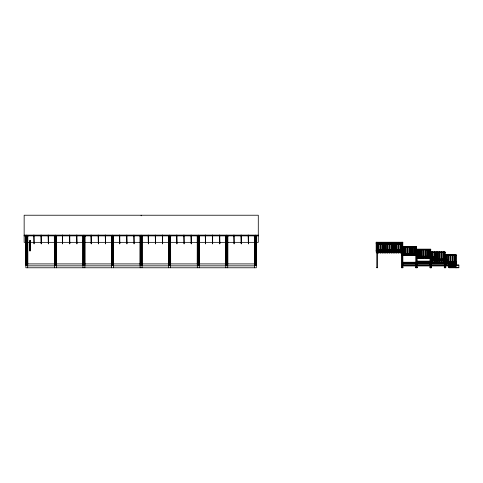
<?xml version="1.0" encoding="UTF-8"?>
<svg xmlns="http://www.w3.org/2000/svg" width="483" height="483" viewBox="0 0 483 483"><rect width="100%" height="100%" fill="white"/><g stroke="black" fill="none" stroke-linecap="round" stroke-linejoin="round"><path stroke-width="0.72" d="M24.15 235.118L258.284 235.118M24.15 235.517L258.284 235.517M24.15 235.879L25.653 235.879M27.911 235.879L55.02 235.879M56.523 235.879L83.625 235.879M85.129 235.879L111.482 235.879M112.986 235.879L140.088 235.879M142.346 235.879L168.7 235.879M170.958 235.879L197.306 235.879M199.564 235.879L225.911 235.879M227.421 235.879L254.523 235.879M256.026 235.879L258.284 235.879M27.513 236.435L27.978 236.435M54.337 236.435L54.802 236.435M56.088 236.435L56.553 236.435M82.913 236.435L83.378 236.435M84.664 236.435L85.129 236.435M111.488 236.435L111.953 236.435M113.239 236.435L113.704 236.435M140.064 236.435L140.529 236.435M141.797 236.435L142.28 236.435M168.639 236.435L169.104 236.435M170.39 236.435L170.855 236.435M197.215 236.435L197.68 236.435M198.966 236.435L199.431 236.435M225.79 236.435L226.255 236.435M227.541 236.435L228.006 236.435M254.185 236.435L254.644 236.435M256.117 236.435L256.582 236.435M256.395 237.666L256.672 235.299M54.337 241.047L54.845 241.047M82.913 241.047L83.42 241.047M170.161 241.047L170.668 241.047M254.366 241.047L254.873 241.047M25.653 242.345L24.15 242.345L24.15 215.225L258.284 215.225L258.284 242.345L256.026 242.345M27.911 242.345L55.02 242.345M56.523 242.345L83.625 242.345M85.129 242.345L111.482 242.345M112.986 242.345L140.088 242.345M141.591 242.345L168.7 242.345M170.203 242.345L197.306 242.345M199.564 242.345L225.911 242.345M227.421 242.345L254.523 242.345M376.166 242.43L402.804 242.43M376.812 242.889L402.158 242.889M376.166 243.625L402.158 243.625M376.166 243.812L402.158 243.812M376.812 244.271L402.158 244.271M402.158 246.39L416.449 246.39L416.449 267.775M402.158 246.578L416.449 246.578M402.158 247.036L416.449 247.036M416.449 249.156L430.733 249.156L430.733 267.775M376.812 249.343L402.158 249.343M416.449 249.343L430.733 249.343M376.812 249.802L402.158 249.802M416.449 249.802L430.733 249.802M376.812 249.989L402.158 249.989M376.166 250.647L376.625 250.647M376.166 250.725L376.625 250.725M376.812 250.725L402.158 250.725M376.812 251.184L402.158 251.184M402.852 251.184L404.923 251.184L404.923 253.949M402.852 251.371L404.923 251.371M430.733 251.921L445.024 251.921L445.024 267.775M402.158 252.108L376.166 252.108L376.166 242.243L402.804 242.243L402.804 250.725M430.733 252.108L445.024 252.108M402.158 252.567L404.923 252.567M430.733 252.567L445.024 252.567M404.923 252.754L376.812 252.796L377.271 252.844L377.271 242.43M402.158 252.844L401.699 252.844L401.699 242.43M402.158 253.49L416.449 253.49M402.158 253.768L404.923 253.768M402.158 253.949L419.214 253.949L419.214 256.714M402.158 254.136L419.214 254.136M445.024 254.686L456.085 254.686L456.085 267.775M402.158 254.873L416.449 254.873M445.024 254.873L456.085 254.873M416.449 255.332L419.214 255.332M445.024 255.332L456.085 255.332M416.449 255.519L419.214 255.519M402.158 255.61L416.449 255.61M416.449 256.256L430.733 256.256M416.449 256.533L419.214 256.533M416.449 256.714L433.499 256.714L433.499 259.48M416.449 256.902L433.499 256.902M416.449 257.638L430.733 257.638M430.733 258.097L433.499 258.097M416.449 258.327L433.499 258.284M416.449 258.375L416.907 258.375L416.907 249.343M430.733 258.375L430.275 258.375L430.275 249.343M430.733 259.021L445.024 259.021M430.733 259.299L433.499 259.299M430.733 259.48L447.789 259.48L447.789 262.245M430.733 259.667L447.789 259.667M430.733 260.403L445.024 260.403M445.024 260.862L447.789 260.862M445.024 261.049L447.789 261.049M417.137 261.14L430.045 261.14M430.733 261.092L445.024 261.14M445.024 261.786L456.085 261.786M417.137 261.877L430.045 261.877M445.024 262.064L447.789 262.064M402.623 262.245L416.449 262.245M417.137 262.245L430.105 262.245M430.733 262.245L444.269 262.245M445.024 262.245L456.085 262.245M402.623 262.432L416.449 262.432M417.137 262.432L430.105 262.432M430.733 262.432L444.269 262.432M445.024 262.432L456.085 262.432M402.852 263.169L415.754 263.169M417.137 263.169L430.045 263.169M431.367 263.169L456.085 263.169M448.894 263.627L456.085 263.627M402.852 263.857L430.045 263.857M431.367 263.857L456.085 263.815M27.7 263.905L54.428 263.905M56.276 263.905L83.01 263.905M84.851 263.905L111.585 263.905M113.427 263.905L140.161 263.905M142.002 263.905L168.736 263.905M170.577 263.905L197.312 263.905M199.153 263.905L225.887 263.905M227.728 263.905L254.463 263.905M445.024 263.905L445.483 263.905L445.483 254.873M448.942 263.905L448.478 263.905L448.478 254.873M456.085 263.905L455.626 263.905L455.626 254.873M448.894 264.829L456.085 264.829M25.762 265.01L27.7 265.01M54.428 265.01L56.366 265.01M83.01 265.01L84.905 265.01L84.942 235.595M111.585 265.01L113.481 265.01L113.481 235.595M142.002 265.01L140.1 265.01L140.1 235.595M170.577 265.01L168.676 265.01L168.639 235.595M197.312 265.01L199.153 265.01M225.887 265.01L227.728 265.01M254.463 265.01L256.395 265.01L256.395 235.299M402.907 265.01L429.87 265.01M431.367 265.01L458.85 265.01L458.85 267.775L448.894 267.775L448.894 266.393L455.366 266.393M402.907 265.197L429.87 265.197M431.367 265.197L458.85 265.197M27.7 265.843L54.428 265.843M56.276 265.843L83.01 265.843M84.851 265.843L111.585 265.843M113.427 265.843L140.161 265.843M142.002 265.843L168.736 265.843M170.577 265.843L197.312 265.843M199.153 265.843L225.887 265.843M227.728 265.843L254.463 265.843M402.907 265.934L429.87 265.934M431.367 265.934L456.085 265.934M448.894 266.58L455.366 266.58M376.788 267.407L377.525 267.407L377.525 267.775L376.788 267.775L376.812 242.243M429.997 267.407L431.47 267.407L431.47 267.775L429.997 267.775L430.045 258.327M455.372 267.775L455.372 267.407L456.109 267.407L456.109 267.775M448.894 267.594L458.85 267.594M455.946 254.873L455.898 264.829M455.765 254.873L455.765 263.905M455.391 263.857L455.391 267.407M454.473 254.873L454.473 263.905L454.008 263.905L454.008 254.873M454.334 254.873L454.334 263.905M454.147 254.873L454.147 263.905M452.625 254.873L452.625 263.905L452.166 263.905L452.166 254.873M452.493 254.873L452.493 263.905M452.305 254.873L452.305 263.905M452.215 262.432L452.215 263.169M450.784 254.873L450.784 263.905L450.325 263.905L450.325 254.873M450.645 254.873L450.645 263.905M450.464 254.873L450.464 263.905M449.081 263.815L449.081 264.829M449.081 266.58L449.081 267.594M448.942 254.873L448.894 265.01M448.804 254.873L448.804 263.905M448.616 254.873L448.616 263.905M447.095 254.873L447.095 263.905L446.636 263.905L446.636 254.873M446.956 254.873L446.956 263.905M446.775 254.873L446.775 263.905M445.712 263.857L445.712 267.407M445.344 254.873L445.344 263.905M445.163 254.873L445.163 263.905M444.885 252.108L444.885 261.14M444.698 252.108L444.698 261.14M444.559 252.108L444.559 261.14M444.33 261.092L444.33 267.407M443.466 252.108L443.466 261.14M443.328 252.108L443.328 261.14M443.146 252.108L443.146 261.14M443.008 252.108L443.008 261.14M441.957 262.432L441.957 263.169M441.679 252.108L441.679 261.14M441.54 252.108L441.54 261.14M441.589 262.432L441.589 263.169M441.359 252.108L441.359 261.14M441.22 252.108L441.22 261.14M439.898 252.108L439.898 261.14M439.759 252.108L439.759 261.14M439.572 252.108L439.572 261.14M439.433 252.108L439.433 261.14M438.709 262.432L438.709 263.169M438.341 262.432L438.341 263.169M438.111 252.108L438.111 261.14M438.063 259.667L438.063 260.403M437.972 252.108L437.972 261.14M437.785 252.108L437.785 261.14M437.695 259.667L437.695 260.403M437.646 252.108L437.646 261.14M436.324 252.108L436.324 261.14M436.185 252.108L436.185 261.14M435.998 252.108L435.998 261.14M435.865 252.108L435.865 261.14M435.461 262.432L435.461 263.169M435.092 262.432L435.092 263.169M434.537 252.108L434.537 261.14M434.398 252.108L434.398 261.14M434.217 252.108L434.217 261.14M434.078 252.108L434.078 261.14M432.75 252.108L432.75 261.14M432.611 252.108L432.611 261.14M432.43 252.108L432.43 261.14M432.291 252.108L432.291 261.14M432.025 262.432L432.025 263.169M431.663 262.245L431.657 263.169M431.428 261.092L431.428 267.407M431.198 252.108L431.198 261.14M431.059 252.108L431.059 261.14M431.084 263.857L431.102 267.775M430.872 252.108L430.872 261.14M430.595 249.343L430.595 258.375M430.413 249.343L430.413 258.375M430.365 267.407L430.365 267.775M429.816 262.432L429.816 263.169M429.447 262.432L429.447 263.169M429.182 249.343L429.182 258.375L428.717 258.375L428.717 249.343M429.043 249.343L429.043 258.375M428.856 249.343L428.856 258.375M427.395 249.343L427.395 258.375L426.936 258.375L426.936 249.343M427.256 249.343L427.256 258.375M427.069 249.343L427.069 258.375M426.646 262.432L426.646 263.169M426.278 262.432L426.278 263.169M425.608 249.343L425.608 258.375L425.149 258.375L425.149 249.343M425.469 249.343L425.469 258.375M425.288 249.343L425.288 258.375M423.82 249.343L423.82 258.375L423.362 258.375L423.362 249.343M423.778 256.902L423.778 257.638M423.682 249.343L423.682 258.375M423.663 262.432L423.663 263.169M423.5 249.343L423.5 258.375M423.41 256.902L423.41 257.638M423.289 262.432L423.289 263.169M422.033 249.343L422.033 258.375L421.574 258.375L421.574 249.343M421.9 249.343L421.9 258.375M421.713 249.343L421.713 258.375M420.675 262.432L420.675 263.169M420.307 262.432L420.307 263.169M420.252 249.343L420.252 258.375L419.787 258.375L419.787 249.343M420.113 249.343L420.113 258.375M419.926 249.343L419.926 258.375M418.465 249.343L418.465 258.375L418 258.375L418 249.343M418.326 249.343L418.326 258.375M418.139 249.343L418.139 258.375M417.505 262.432L417.505 263.169M417.137 258.327L417.137 267.407M416.769 249.343L416.769 258.375M416.588 249.343L416.588 258.375M416.31 246.578L416.31 255.61M416.123 246.578L416.123 255.61M415.984 246.578L415.984 255.61M415.754 255.561L415.754 267.407M414.891 246.578L414.891 255.61M414.752 246.578L414.752 255.61M414.571 246.578L414.571 255.61M414.432 246.578L414.432 255.61M413.104 246.578L413.104 255.61M412.965 246.578L412.965 255.61M412.784 246.578L412.784 255.61M412.645 246.578L412.645 255.61M411.323 246.578L411.323 255.61M411.184 246.578L411.184 255.61M410.997 246.578L410.997 255.61M410.858 246.578L410.858 255.61M409.536 246.578L409.536 255.61M409.487 254.136L409.487 254.873M409.397 246.578L409.397 255.61M409.21 246.578L409.21 255.61M409.119 254.136L409.119 254.873M409.071 246.578L409.071 255.61M407.749 246.578L407.749 255.61M407.61 246.578L407.61 255.61M407.423 246.578L407.423 255.61M407.29 246.578L407.29 255.61M405.962 246.578L405.962 255.61M405.823 246.578L405.823 255.61M405.642 246.578L405.642 255.61M405.503 246.578L405.503 255.61M404.174 246.578L404.174 255.61M404.036 246.578L404.036 255.61M403.854 246.578L403.854 255.61M403.716 246.578L403.716 255.61M402.852 255.561L402.852 267.407M402.623 246.578L402.623 255.61M402.484 246.578L402.484 255.61M402.345 242.43L402.345 246.197M402.297 246.578L402.297 255.61M402.158 242.243L402.134 267.775M401.977 242.243L402.019 252.844M401.838 242.43L401.838 252.844M401.47 251.414L401.47 267.407M400.582 242.43L400.582 252.844L400.117 252.844L400.117 242.43M400.443 242.43L400.443 252.844M400.256 242.43L400.256 252.844M398.771 242.43L398.771 252.844L398.306 252.844L398.306 242.43M398.723 249.989L398.723 250.725M398.723 251.371L398.723 252.108M398.632 242.43L398.632 252.844M398.445 242.43L398.445 252.844M398.354 249.989L398.354 250.725M398.354 251.371L398.354 252.108M396.96 242.43L396.96 252.844L396.495 252.844L396.495 242.43M396.821 242.43L396.821 252.844M396.634 242.43L396.634 252.844M395.148 242.43L395.148 252.844L394.689 252.844L394.689 242.43M395.1 249.989L395.1 250.725M395.1 251.371L395.1 252.108M395.009 242.43L395.009 252.844M394.822 242.43L394.822 252.844M394.732 249.989L394.732 250.725M394.732 251.371L394.732 252.108M393.337 242.43L393.337 252.844L392.878 252.844L392.878 242.43M393.198 242.43L393.198 252.844M393.017 242.43L393.017 252.844M391.526 242.43L391.526 252.844L391.067 252.844L391.067 242.43M391.478 249.989L391.478 250.725M391.478 251.371L391.478 252.108M391.387 242.43L391.387 252.844M391.206 242.43L391.206 252.844M391.109 249.989L391.109 250.725M391.109 251.371L391.109 252.108M389.715 242.43L389.715 252.844L389.256 252.844L389.256 242.43M389.576 242.43L389.576 252.844M389.395 242.43L389.395 252.844M387.903 242.43L387.903 252.844L387.444 252.844L387.444 242.43M387.861 249.989L387.861 250.725M387.861 251.371L387.861 252.108M387.764 242.43L387.764 252.844M387.583 242.43L387.583 252.844M387.493 249.989L387.493 250.725M387.493 251.371L387.493 252.108M386.092 242.43L386.092 252.844L385.633 252.844L385.633 242.43M385.953 242.43L385.953 252.844M385.772 242.43L385.772 252.844M384.281 242.43L384.281 252.844L383.822 252.844L383.822 242.43M384.239 249.989L384.239 250.725M384.239 251.371L384.239 252.108M384.148 242.43L384.148 252.844M383.961 242.43L383.961 252.844M383.87 249.989L383.87 250.725M383.87 251.371L383.87 252.108M382.476 242.43L382.476 252.844L382.011 252.844L382.011 242.43M382.337 242.43L382.337 252.844M382.15 242.43L382.15 252.844M380.664 242.43L380.664 252.844L380.199 252.844L380.199 242.43M380.616 249.989L380.616 250.725M380.616 251.371L380.616 252.108M380.526 242.43L380.526 252.844M380.338 242.43L380.338 252.844M380.248 249.989L380.248 250.725M380.248 251.371L380.248 252.108M378.853 242.43L378.853 252.844L378.388 252.844L378.388 242.43M378.714 242.43L378.714 252.844M378.527 242.43L378.527 252.844M377.501 251.414L377.501 267.407M377.132 242.43L377.132 252.844M376.994 242.243L376.951 252.844M376.625 242.43L376.625 252.108M256.262 235.595L256.304 267.775L25.853 267.775L25.901 235.595M256.099 235.595L256.099 265.01M255.887 235.595L255.887 265.01M255.646 235.595L255.646 265.01M255.519 235.324L255.519 236.779L255.241 235.324M255.38 235.106L255.38 265.01M255.121 235.595L255.121 265.01M254.873 235.595L254.873 265.01M254.668 235.595L254.668 265.01M254.505 235.595L254.463 267.775M254.366 236.35L254.402 264.261M248.377 235.112L248.377 243.927L248.099 235.112M241.234 235.112L241.234 243.927L240.957 235.112M234.086 235.112L234.086 243.927L233.814 235.112M227.819 235.595L227.789 264.261M227.686 236.35L227.728 267.775M227.523 235.595L227.523 265.01M227.312 235.595L227.312 265.01M227.07 235.595L227.07 265.01M226.944 235.324L226.944 236.779L226.666 235.324M226.805 235.106L226.805 265.01M226.545 235.595L226.545 265.01M226.298 235.595L226.298 265.01M226.092 235.595L226.092 265.01M225.929 235.595L225.887 267.775M225.79 235.595L225.79 264.261M219.801 235.112L219.801 243.927L219.524 235.112M212.659 235.112L212.659 243.927L212.381 235.112M205.51 235.112L205.51 243.927L205.239 235.112M199.244 235.595L199.244 264.261M199.111 235.595L199.153 267.775M198.948 235.595L198.948 265.01M198.736 235.595L198.736 265.01M198.495 235.595L198.495 265.01M198.368 235.324L198.368 236.779L198.09 235.324M198.229 235.106L198.229 265.01M197.97 235.595L197.97 265.01M197.722 235.595L197.722 265.01M197.517 235.595L197.517 265.01M197.354 236.35L197.312 267.775M197.251 235.595L197.251 264.261M191.226 235.112L191.226 243.927L190.948 235.112M184.083 235.112L184.083 243.927L183.806 235.112M176.935 235.112L176.935 243.927L176.663 235.112M170.632 236.35L170.668 264.261M170.535 235.595L170.577 267.775M170.372 235.595L170.372 265.01M170.161 235.595L170.161 265.01M169.919 235.595L169.919 265.01M169.793 235.324L169.793 236.779L169.515 235.324M169.654 235.106L169.654 265.01M169.394 235.595L169.394 265.01M169.147 235.595L169.147 265.01M168.941 235.595L168.941 265.01M168.778 235.595L168.736 267.775M162.65 235.112L162.65 243.927L162.373 235.112M155.508 235.167L155.508 243.927L155.23 235.167M148.359 235.167L148.359 243.927L148.088 235.167M142.093 236.35L142.056 264.261M141.96 235.595L142.002 267.775M141.797 235.595L141.797 265.01M141.585 235.595L141.585 265.01M141.344 235.595L141.344 265.01M141.169 215.225L141.169 215.798M141.217 235.324L141.217 236.779L140.939 235.324M141.078 235.106L141.078 265.01M140.819 235.595L140.819 265.01M140.571 235.595L140.571 265.01M140.36 235.595L140.36 265.01M140.203 235.595L140.161 267.775M134.075 235.167L134.075 243.927L133.797 235.167M126.932 235.167L126.932 243.927L126.655 235.167M119.784 235.112L119.784 243.927L119.512 235.112M113.384 235.595L113.427 267.775M113.221 235.595L113.221 265.01M113.01 235.595L113.01 265.01M112.768 235.595L112.768 265.01M112.642 235.324L112.642 236.779L112.364 235.324M112.503 235.106L112.503 265.01M112.243 235.595L112.243 265.01M111.996 235.595L111.996 265.01M111.784 235.595L111.784 265.01M111.627 235.595L111.585 267.775M111.525 235.595L111.525 264.261M105.499 235.112L105.499 243.927L105.222 235.112M98.357 235.112L98.357 243.927L98.079 235.112M91.209 235.112L91.209 243.927L90.937 235.112M84.809 235.595L84.851 267.775M84.646 235.595L84.646 265.01M84.434 235.595L84.434 265.01M84.193 235.595L84.193 265.01M84.066 235.324L84.066 236.779L83.788 235.324M83.927 235.106L83.927 265.01M83.668 235.595L83.668 265.01M83.42 235.595L83.42 265.01M83.209 235.595L83.209 265.01M83.052 235.595L83.01 267.775M82.913 235.595L82.913 264.261M76.924 235.112L76.924 243.927L76.646 235.112M69.781 235.112L69.781 243.927L69.504 235.112M62.633 235.112L62.633 243.927L62.361 235.112M56.366 235.595L56.33 265.01M56.233 236.35L56.276 267.775M56.07 235.595L56.07 265.01M55.859 235.595L55.859 265.01M55.617 235.595L55.617 265.01M55.491 235.324L55.491 236.779L55.213 235.324M55.352 235.106L55.352 265.01M55.092 235.595L55.092 265.01M54.845 235.595L54.845 265.01M54.633 235.595L54.633 265.01M54.476 235.595L54.428 267.775M54.337 235.595L54.374 264.261M48.348 235.112L48.348 243.927L48.071 235.112M41.206 235.112L41.206 243.927L40.928 235.112M34.058 235.112L34.058 243.927L33.78 235.112M30.006 240.492L30.006 250.906M27.791 235.595L27.791 264.261M27.658 235.595L27.7 267.775M27.495 235.595L27.495 265.01M27.283 235.595L27.283 265.01M27.042 235.595L27.042 265.01M26.915 235.324L26.915 236.779L26.637 235.324M26.776 235.106L26.776 265.01M26.517 235.595L26.517 265.01M26.269 235.595L26.269 265.01M26.058 235.595L26.058 265.01M25.798 235.595L25.798 265.01M30.188 240.492L29.819 240.492L29.819 250.906L30.188 250.906L30.188 240.492M402.158 251.371L376.812 251.371L402.158 251.414M402.894 267.407L401.421 267.407L401.421 267.775L402.894 267.775L402.894 267.407M417.185 267.407L415.712 267.407L415.712 267.775L417.185 267.775L417.185 267.407M445.761 267.407L444.288 267.407L444.288 267.775L445.761 267.775L445.761 267.407"/></g></svg>
